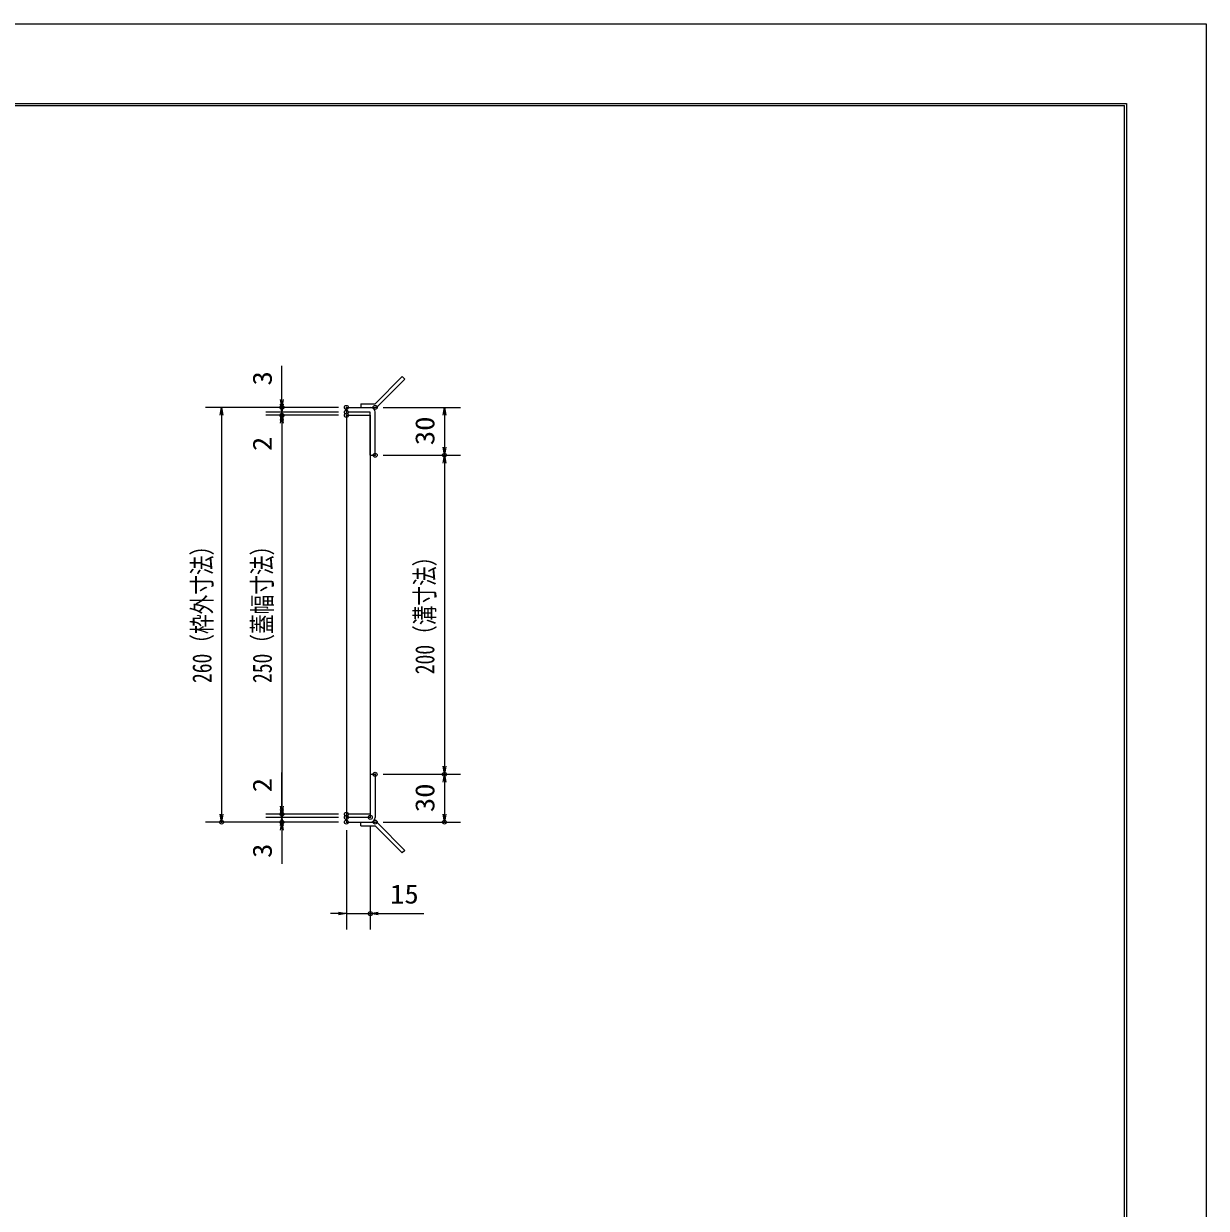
# Model space of a CAD drawing. Units: millimetres, scale not verified. Extents: x -1050 to 1050, y -742 to 742.
# Drawn here: x 309 to 1050, y 0 to 742 of the extents above; entities that cross this region are included whole.
import ezdxf
from ezdxf.enums import TextEntityAlignment as Align

# ---------------------------------------------------------------- set-up
doc = ezdxf.new("R2010")
doc.units = ezdxf.units.MM
doc.header["$LTSCALE"] = 5
doc.header["$PDMODE"] = 32
doc.header["$PDSIZE"] = 2.5
for name, color, linetype, lineweight in [('0-0_7-図\u3000枠', 4, 'Continuous', 9), ('0-1_寸法注釈', 2, 'Continuous', 9), ('0-4_0', 2, 'Continuous', 9), ('0-5_DEFPOINTS', 134, 'Continuous', 9), ('0-6_枠', 7, 'Continuous', 9), ('0-7_蓋', 5, 'Continuous', 9), ('0-8_アンカー', 7, 'Continuous', 9)]:
    doc.layers.add(name, color=color, linetype=linetype, lineweight=lineweight)
doc.styles.add('ＭＳ ゴシック', font='')
doc.styles.get('ＭＳ ゴシック').set_extended_font_data('MS Gothic')

# ---------------------------------------------------------------- blocks, each defined once
blk = doc.blocks.new('_OPEN')
at = {"layer": '0-4_0'}
blk.add_line((0, 0), (-5, 0), dxfattribs=at)
blk.add_lwpolyline([(-5, 0.833), (0, 0), (-5, -0.833)], dxfattribs=at)
blk = doc.blocks.new('A$C4F066A7F')
at = {"layer": '0-8_アンカー'}
for p, q in [((0, 96.52), (45.24, 96.52)), ((0, 85.02), (0, 96.52)), ((0, 85.02), (45.24, 85.02)), ((130.26, 0), (45.24, 85.02)), ((138.39, 8.13), (53.37, 93.15)), ((138.39, 8.13), (130.26, 0))]:
    blk.add_line(p, q, dxfattribs=at)
blk.add_arc((45.24, 85.02), 11.5, 45, 90, dxfattribs=at)
blk = doc.blocks.new('A$C6EB770D1')
at = {"layer": '0-8_アンカー'}
for p, q in [((130.257, 96.52), (45.237, 11.5)), ((138.388, 88.388), (53.368, 3.368)), ((138.388, 88.388), (130.257, 96.52)), ((0, 11.5), (45.237, 11.5)), ((0, 11.5), (0, 0)), ((0, 0), (45.237, 0))]:
    blk.add_line(p, q, dxfattribs=at)
blk.add_arc((45.237, 11.5), 11.5, 270, 315, dxfattribs=at)

msp = doc.modelspace()

# ---------------------------------------------------------------- linework, layer by layer
at = {"layer": '0-0_7-図\u3000枠'}
for p in [(-973.75, 691.25), (998.75, -691.25)]:
    msp.add_line(p, (998.75, 691.25), dxfattribs=at)
msp.add_lwpolyline([(-975, 692.5), (1000, 692.5), (1000, -692.5)], dxfattribs=at)
at = {"layer": '0-1_寸法注釈'}
for p, q in [((470.745, 507.034), (470.745, 528.147)), ((470.745, 504.034), (470.745, 509.034)), ((506.165, 502.034), (422.964, 502.034)), ((506.165, 502.034), (460.745, 502.034)), ((506.165, 499.034), (460.745, 499.034)), ((506.165, 499.034), (460.745, 499.034)), ((470.745, 499.034), (470.745, 502.034)), ((470.745, 499.034), (470.745, 497.034)), ((534.213, 502.034), (582.62, 502.034)), ((432.964, 497.034), (432.964, 247.034)), ((506.165, 497.034), (460.745, 497.034)), ((506.165, 497.034), (460.745, 497.034)), ((470.745, 494.034), (470.745, 489.034)), ((470.745, 492.034), (470.745, 470.921)), ((470.745, 492.034), (470.745, 252.034)), ((572.62, 497.034), (572.62, 477.034)), ((534.213, 472.034), (582.62, 472.034)), ((534.213, 472.034), (582.62, 472.034)), ((572.62, 467.034), (572.62, 277.034)), ((470.745, 252.034), (470.745, 273.147)), ((534.165, 272.034), (582.62, 272.034)), ((534.165, 272.034), (582.62, 272.034)), ((572.62, 267.034), (572.62, 247.034)), ((470.745, 250.034), (470.745, 255.034)), ((506.165, 247.034), (460.745, 247.034)), ((506.165, 247.034), (460.745, 247.034)), ((506.165, 245.034), (460.745, 245.034)), ((506.165, 245.034), (460.745, 245.034)), ((470.745, 245.034), (470.745, 247.034)), ((470.745, 245.034), (470.745, 242.034)), ((506.165, 242.034), (422.964, 242.034)), ((506.165, 242.034), (460.745, 242.034)), ((470.745, 240.034), (470.745, 235.034)), ((526.165, 240.034), (526.165, 174.713)), ((534.213, 242.034), (582.62, 242.034)), ((470.745, 237.034), (470.745, 215.921)), ((511.165, 237.034), (511.165, 174.713)), ((506.165, 184.713), (501.165, 184.713)), ((511.165, 184.713), (526.165, 184.713)), ((531.165, 184.713), (559.702, 184.713))]:
    msp.add_line(p, q, dxfattribs=at)
at = {"layer": '0-5_DEFPOINTS'}
msp.add_lwpolyline([(-1050, -742.5), (-1050, 742.5), (1050, 742.5), (1050, -742.5)], close=True, dxfattribs=at)
for p in [(470.745, 502.034), (470.745, 497.034), (511.165, 502.034), (511.165, 502.034), (511.165, 499.034), (511.165, 497.034), (529.213, 502.034), (529.213, 472.034), (572.62, 472.034), (529.165, 272.034), (572.62, 272.034), (470.745, 247.034), (511.165, 247.034), (511.165, 245.034), (511.165, 245.034), (526.165, 245.034), (432.964, 242.034), (470.745, 242.034), (511.165, 242.034), (511.165, 242.034), (529.213, 242.034), (572.62, 242.034), (526.165, 184.713)]:
    msp.add_point(p, dxfattribs=at)
at = {"layer": '0-6_枠'}
for p, q in [((511.165, 499.034), (511.165, 502.034)), ((511.165, 502.034), (526.165, 502.034)), ((526.165, 499.034), (511.165, 499.034)), ((526.165, 472.034), (526.165, 499.034)), ((529.165, 472.034), (529.165, 499.034)), ((526.165, 472.034), (529.165, 472.034)), ((526.165, 272.034), (529.165, 272.034)), ((526.165, 272.034), (526.165, 245.034)), ((529.165, 272.034), (529.165, 245.034)), ((526.165, 245.034), (511.165, 245.034))]:
    msp.add_line(p, q, dxfattribs=at)
msp.add_lwpolyline([(511.165, 245.034), (511.165, 242.034), (526.165, 242.034)], dxfattribs=at)
for centre, start, end in [((526.165, 499.034), 0, 90), ((526.165, 245.034), 270, 0)]:
    msp.add_arc(centre, 3, start, end, dxfattribs=at)
at = {"layer": '0-7_蓋'}
for q in [(511.165, 247.034), (526.165, 497.034)]:
    msp.add_line((511.165, 497.034), q, dxfattribs=at)
msp.add_lwpolyline([(526.165, 497.034), (526.165, 247.034), (511.165, 247.034)], dxfattribs=at)
at = {"layer": '0-7_蓋', "color": 7}
for p in [(511.165, 497.034), (511.165, 247.034)]:
    msp.add_point(p, dxfattribs=at)

# ---------------------------------------------------------------- block references
at = {"layer": '0-1_寸法注釈'}
for p, rotation in [((470.745, 502.034), 270), ((432.964, 502.034), 90), ((470.745, 499.034), 270), ((470.745, 499.034), 90), ((572.62, 502.034), 90), ((470.745, 497.034), 90), ((470.745, 497.034), 90), ((572.62, 472.034), 270), ((572.62, 472.034), 90), ((572.62, 272.034), 270), ((572.62, 272.034), 90), ((432.964, 242.034), 270), ((470.745, 247.034), 270), ((470.745, 247.034), 270), ((470.745, 245.034), 270), ((470.745, 245.034), 90), ((572.62, 242.034), 270), ((470.745, 242.034), 90), ((526.165, 184.713), 180)]:
    msp.add_blockref('_OPEN', p, dxfattribs=dict(at, rotation=rotation))
msp.add_blockref('_OPEN', (511.165, 184.713), dxfattribs=at)
at = {"layer": '0-8_アンカー', "xscale": 0.2, "yscale": 0.2}
for name, p in [('A$C6EB770D1', (520.165, 502.034)), ('A$C4F066A7F', (520.165, 222.73))]:
    msp.add_blockref(name, p, dxfattribs=at)

# ---------------------------------------------------------------- texts
at = {"layer": '0-1_寸法注釈', "color": 7, "style": 'ＭＳ ゴシック'}
for s, height, width, p in [('3', 12.02, 1.1, (468.058, 515.724)), ('30', 12.02, 1.1, (569.933, 478.301)), ('2', 12.02, 1.1, (468.058, 474.611)), ('260（枠外寸法）', 12.03, 0.75, (430.277, 329.241)), ('250（蓋幅寸法）', 12.03, 0.75, (468.058, 329.241)), ('200（溝寸法）', 12.03, 0.75, (569.933, 334.743)), ('2', 12.02, 1.1, (468.058, 260.724)), ('30', 12.02, 1.1, (569.933, 248.301)), ('3', 12.02, 1.1, (468.058, 219.611))]:
    msp.add_text(s, height=height, rotation=90, dxfattribs=dict(at, width=width)).set_placement(p, align=Align.BOTTOM_LEFT)
at = {"layer": '0-1_寸法注釈', "color": 7, "style": 'ＭＳ ゴシック', "width": 1.1}
msp.add_text('15', height=12.02, dxfattribs=at).set_placement((538.545, 187.4), align=Align.BOTTOM_LEFT)

doc.saveas('drawing.dxf')
